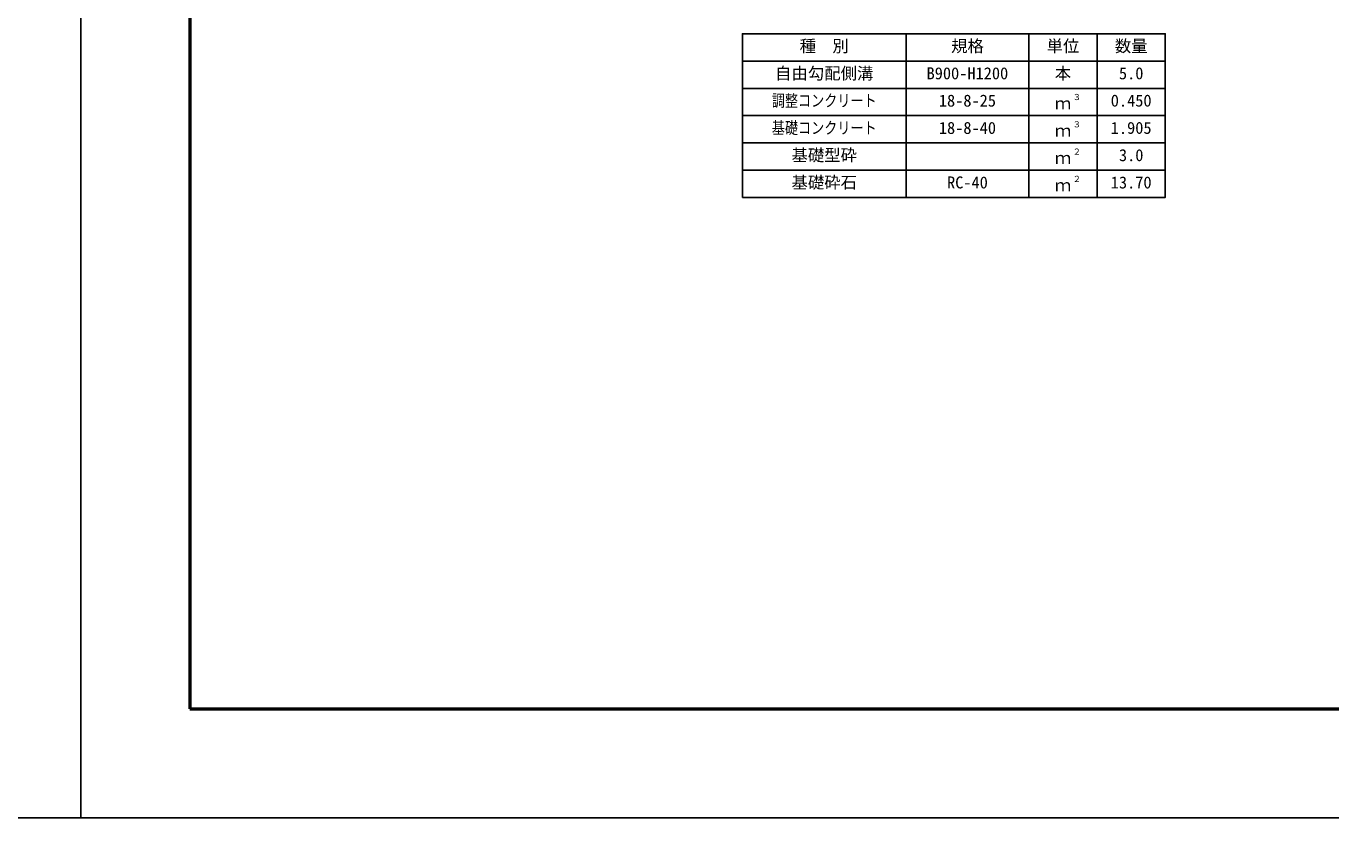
# Model space of a CAD drawing. Units: millimetres, scale not verified. Extents: x -16800 to 16800, y -5940 to 5940.
# Drawn here: x -200 to 4582, y -5940 to -3038 of the extents above; entities that cross this region are included whole.
import ezdxf
from ezdxf.enums import TextEntityAlignment as Align

# ---------------------------------------------------------------- set-up
doc = ezdxf.new("R2010")
doc.units = ezdxf.units.MM
doc.header["$LTSCALE"] = 20
for name, color, linetype, lineweight in [('0-1_Defpoints', 5, 'Continuous', 25), ('0-3_HYO', 3, 'Continuous', 25), ('0-4_HYO2', 4, 'Continuous', 25), ('0-6_TXT', 7, 'Continuous', 25), ('0-7_WAKU', 3, 'Continuous', 25)]:
    doc.layers.add(name, color=color, linetype=linetype, lineweight=lineweight)
doc.styles.add('ＭＳ ゴシック', font='')
doc.styles.get('ＭＳ ゴシック').set_extended_font_data('MS Gothic')

msp = doc.modelspace()

# ---------------------------------------------------------------- linework, layer by layer
at = {"layer": '0-1_Defpoints'}
for points in [[(-16800, -5940), (0, -5940), (0, 5940), (-16800, 5940)], [(0, -5940), (16800, -5940), (16800, 5940), (0, 5940)]]:
    msp.add_lwpolyline(points, close=True, dxfattribs=at)
at = {"layer": '0-3_HYO'}
for p, q in [((3025, -3066.12), (3025, -3666.12)), ((3475, -3066.12), (3475, -3666.12)), ((3725, -3066.12), (3725, -3666.12)), ((2425, -3166.12), (3975, -3166.12))]:
    msp.add_line(p, q, dxfattribs=at)
msp.add_lwpolyline([(2425, -3666.12), (3975, -3666.12), (3975, -3066.12), (2425, -3066.12)], close=True, dxfattribs=at)
at = {"layer": '0-4_HYO2'}
for p, q in [((2425, -3266.12), (3975, -3266.12)), ((2425, -3366.12), (3975, -3366.12)), ((2425, -3466.12), (3975, -3466.12)), ((2425, -3566.12), (3975, -3566.12))]:
    msp.add_line(p, q, dxfattribs=at)
at = {"layer": '0-7_WAKU', "lineweight": 50}
msp.add_lwpolyline([(400, -5540), (16400, -5540), (16400, 5540), (400, 5540)], close=True, dxfattribs=at)

# ---------------------------------------------------------------- texts
at = {"layer": '0-6_TXT', "style": 'ＭＳ ゴシック'}
for s, height, p in [('種\u3000別', 43.99, (2635, -3146.12)), ('規格', 43.99, (3190, -3146.12)), ('単位', 43.99, (3540, -3146.12)), ('数量', 43.99, (3790, -3146.12)), ('自由勾配側溝', 43.99, (2545, -3246.12)), ('B900-H1200', 43.99, (3100, -3246.12)), ('本', 43.99, (3570, -3246.12)), ('5.0', 43.99, (3805, -3246.12)), ('18-8-25', 43.99, (3145, -3346.12)), ('３', 21.99, (3635.54, -3315.75)), ('0.450', 43.99, (3775, -3346.12)), ('ｍ', 43.99, (3570, -3356.12)), ('18-8-40', 43.99, (3145, -3446.12)), ('３', 21.99, (3635.54, -3415.75)), ('1.905', 43.99, (3775, -3446.12)), ('ｍ', 43.99, (3570, -3456.12)), ('基礎型砕', 43.99, (2605, -3546.12)), ('２', 21.99, (3635.54, -3515.75)), ('3.0', 43.99, (3805, -3546.12)), ('ｍ', 43.99, (3570, -3556.12)), ('基礎砕石', 43.99, (2605, -3646.12)), ('RC-40', 43.99, (3175, -3646.12)), ('ｍ', 43.99, (3570, -3656.12)), ('２', 21.99, (3635.54, -3615.75)), ('13.70', 43.99, (3775, -3646.12))]:
    msp.add_text(s, height=height, dxfattribs=at).set_placement(p, align=Align.BOTTOM_LEFT)
at = {"layer": '0-6_TXT', "style": 'ＭＳ ゴシック', "width": 0.8}
for s, p in [('調整コンクリート', (2533, -3346.12)), ('基礎コンクリート', (2533, -3446.12))]:
    msp.add_text(s, height=43.99, dxfattribs=at).set_placement(p, align=Align.BOTTOM_LEFT)

doc.saveas('drawing.dxf')
